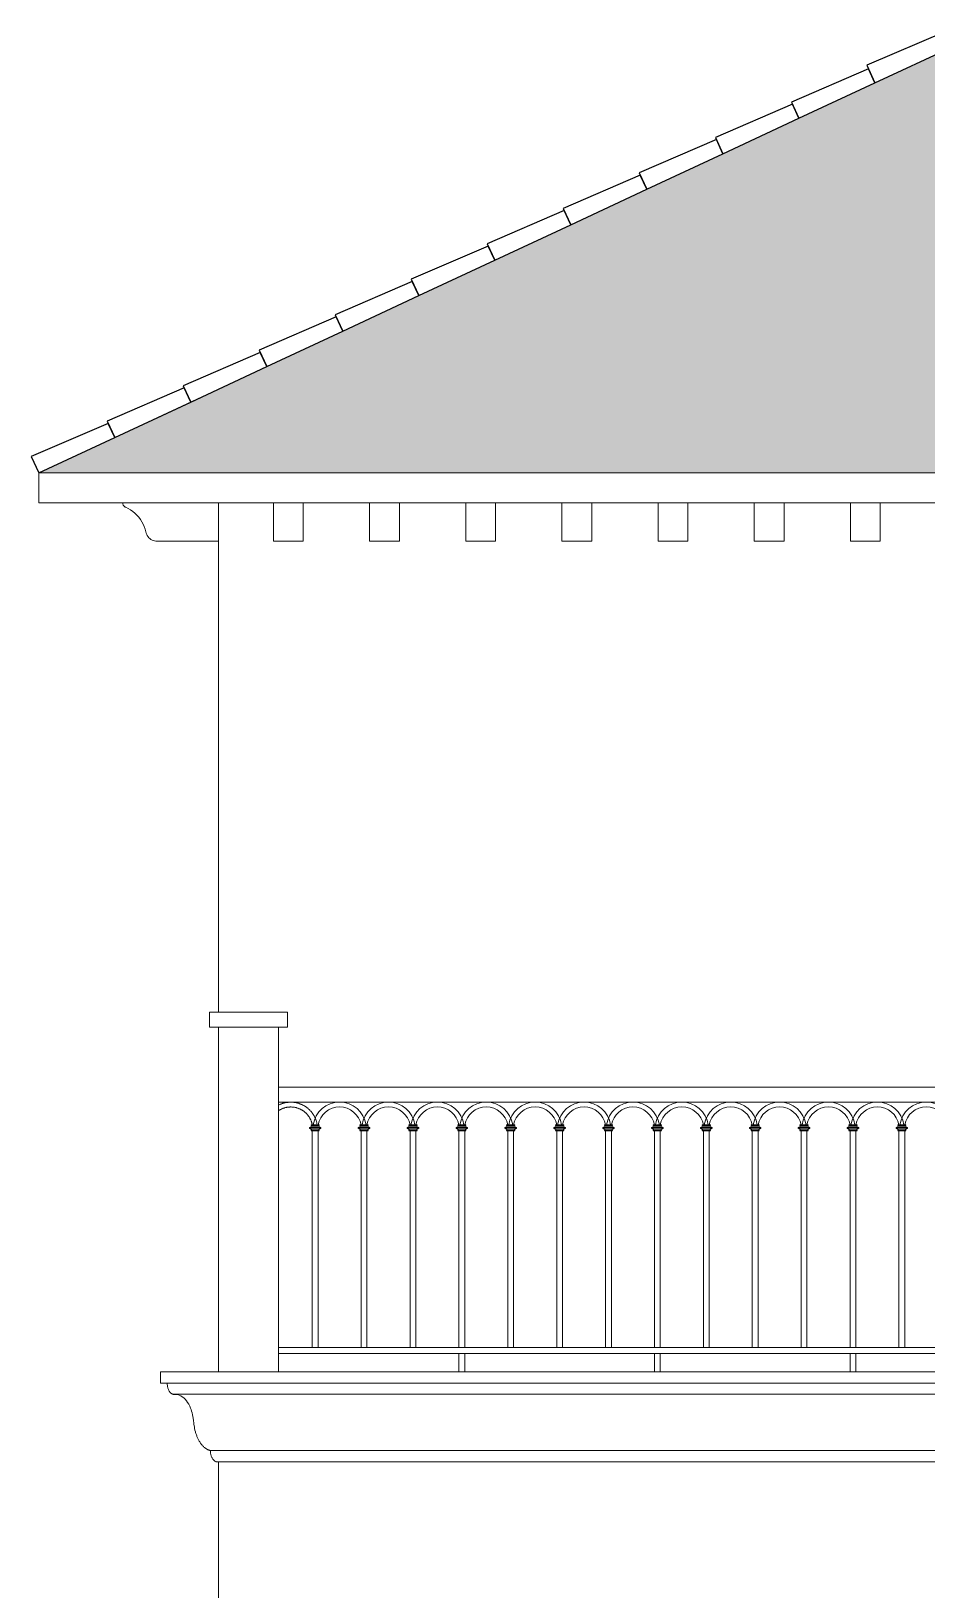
# Model space of a CAD drawing. Header units: millimetres. Extents: x 33748 to 451939, y -263262 to 62681.
# Drawn here: x 317214 to 320204, y -17374 to -12173 of the extents above; entities that cross this region are included whole.
import ezdxf
from ezdxf.xclip import XClip

# ---------------------------------------------------------------- set-up
doc = ezdxf.new("R2010")
doc.units = ezdxf.units.MM
doc.layers.add('-HATCH', color=8, linetype='Continuous', lineweight=5)
doc.layers.add('-LINE1', color=7, linetype='Continuous', lineweight=18)
doc.layers.add('-HATCH CONCRETE', color=54, linetype='Continuous')
doc.layers.add('13. NET HATCH', color=252, linetype='Continuous')

# ---------------------------------------------------------------- blocks, each defined once
blk = doc.blocks.new('lancan')
for p, q in [((-1.1, 988.8), (6547.2, 988.8)), ((-1.1, 938.8), (6547.2, 938.8)), ((161.6, 859), (153.4, 853.9)), ((153.4, 853.9), (153.4, 851.9)), ((163.2, 853.9), (153.4, 853.9)), ((153.4, 851.9), (161.6, 846.9)), ((163.2, 851.9), (153.4, 851.9)), ((159.2, 863), (159.2, 861)), ((159.2, 863), (163.2, 863)), ((159.2, 861), (161.6, 861)), ((159.2, 844.9), (159.2, 842.9)), ((159.2, 844.9), (161.6, 844.9)), ((159.2, 842.9), (163.2, 842.9)), ((161.6, 861), (161.6, 859)), ((161.6, 861), (163.2, 861)), ((161.6, 859), (184, 859)), ((161.6, 846.9), (161.6, 844.9)), ((161.6, 846.9), (184, 846.9)), ((161.6, 844.9), (163.2, 844.9)), ((163.2, 863), (182.4, 863)), ((182.4, 861), (163.2, 861)), ((163.2, 851.9), (163.2, 853.9)), ((163.2, 853.9), (182.4, 853.9)), ((163.2, 851.9), (182.4, 851.9)), ((182.4, 844.9), (163.2, 844.9)), ((163.2, 120), (163.2, 842.9)), ((163.2, 842.9), (182.4, 842.9)), ((182.4, 863), (186.4, 863)), ((182.4, 861), (184, 861)), ((182.4, 853.9), (182.4, 851.9)), ((182.4, 853.9), (192.2, 853.9)), ((182.4, 851.9), (192.2, 851.9)), ((182.4, 844.9), (184, 844.9)), ((182.4, 842.9), (182.4, 120)), ((182.4, 842.9), (186.4, 842.9)), ((184, 859), (184, 861)), ((184, 861), (186.4, 861)), ((192.2, 853.9), (184, 859)), ((184, 846.9), (192.2, 851.9)), ((184, 844.9), (184, 846.9)), ((184, 844.9), (186.4, 844.9)), ((186.4, 861), (186.4, 863)), ((186.4, 842.9), (186.4, 844.9)), ((192.2, 851.9), (192.2, 853.9)), ((324.8, 859), (316.6, 853.9)), ((316.6, 853.9), (316.6, 851.9)), ((326.4, 853.9), (316.6, 853.9)), ((316.6, 851.9), (324.8, 846.9)), ((326.4, 851.9), (316.6, 851.9)), ((322.4, 863), (322.4, 861)), ((322.4, 863), (326.4, 863)), ((322.4, 861), (324.8, 861)), ((322.4, 844.9), (322.4, 842.9)), ((322.4, 844.9), (324.8, 844.9)), ((322.4, 842.9), (326.4, 842.9)), ((324.8, 861), (324.8, 859)), ((324.8, 861), (326.4, 861)), ((324.8, 859), (347.2, 859)), ((324.8, 846.9), (324.8, 844.9)), ((324.8, 846.9), (347.2, 846.9)), ((324.8, 844.9), (326.4, 844.9)), ((326.4, 863), (345.6, 863)), ((345.6, 861), (326.4, 861)), ((326.4, 851.9), (326.4, 853.9)), ((326.4, 853.9), (345.6, 853.9)), ((326.4, 851.9), (345.6, 851.9)), ((345.6, 844.9), (326.4, 844.9)), ((326.4, 120), (326.4, 842.9)), ((326.4, 842.9), (345.6, 842.9)), ((345.6, 863), (349.6, 863)), ((345.6, 861), (347.2, 861)), ((345.6, 853.9), (345.6, 851.9)), ((345.6, 853.9), (355.4, 853.9)), ((345.6, 851.9), (355.4, 851.9)), ((345.6, 844.9), (347.2, 844.9)), ((345.6, 842.9), (345.6, 120)), ((345.6, 842.9), (349.6, 842.9)), ((347.2, 859), (347.2, 861)), ((347.2, 861), (349.6, 861)), ((355.4, 853.9), (347.2, 859)), ((347.2, 846.9), (355.4, 851.9)), ((347.2, 844.9), (347.2, 846.9)), ((347.2, 844.9), (349.6, 844.9)), ((349.6, 861), (349.6, 863)), ((349.6, 842.9), (349.6, 844.9)), ((355.4, 851.9), (355.4, 853.9)), ((488, 859), (479.8, 853.9)), ((479.8, 853.9), (479.8, 851.9)), ((489.6, 853.9), (479.8, 853.9)), ((479.8, 851.9), (488, 846.9)), ((489.6, 851.9), (479.8, 851.9)), ((485.6, 863), (485.6, 861)), ((485.6, 863), (489.6, 863)), ((485.6, 861), (488, 861)), ((485.6, 844.9), (485.6, 842.9)), ((485.6, 844.9), (488, 844.9)), ((485.6, 842.9), (489.6, 842.9)), ((488, 861), (488, 859)), ((488, 861), (489.6, 861)), ((488, 859), (510.4, 859)), ((488, 846.9), (488, 844.9)), ((488, 846.9), (510.4, 846.9)), ((488, 844.9), (489.6, 844.9)), ((489.6, 863), (508.8, 863)), ((508.8, 861), (489.6, 861)), ((489.6, 851.9), (489.6, 853.9)), ((489.6, 853.9), (508.8, 853.9)), ((489.6, 851.9), (508.8, 851.9)), ((508.8, 844.9), (489.6, 844.9)), ((489.6, 120), (489.6, 842.9)), ((489.6, 842.9), (508.8, 842.9)), ((508.8, 863), (512.8, 863)), ((508.8, 861), (510.4, 861)), ((508.8, 853.9), (508.8, 851.9)), ((508.8, 853.9), (518.6, 853.9)), ((508.8, 851.9), (518.6, 851.9)), ((508.8, 844.9), (510.4, 844.9)), ((508.8, 842.9), (508.8, 120)), ((508.8, 842.9), (512.8, 842.9)), ((510.4, 859), (510.4, 861)), ((510.4, 861), (512.8, 861)), ((518.6, 853.9), (510.4, 859)), ((510.4, 846.9), (518.6, 851.9)), ((510.4, 844.9), (510.4, 846.9)), ((510.4, 844.9), (512.8, 844.9)), ((512.8, 861), (512.8, 863)), ((512.8, 842.9), (512.8, 844.9)), ((518.6, 851.9), (518.6, 853.9)), ((651.2, 859), (643, 854)), ((643, 854), (643, 852)), ((652.8, 854), (643, 854)), ((643, 852), (651.2, 846.9)), ((652.8, 852), (643, 852)), ((648.8, 863), (648.8, 861)), ((648.8, 863), (652.8, 863)), ((648.8, 861), (651.2, 861)), ((648.8, 844.9), (648.8, 842.9)), ((648.8, 844.9), (651.2, 844.9)), ((648.8, 842.9), (652.8, 842.9)), ((651.2, 861), (651.2, 859)), ((651.2, 861), (652.8, 861)), ((651.2, 859), (673.6, 859)), ((651.2, 846.9), (651.2, 844.9)), ((651.2, 846.9), (673.6, 846.9)), ((651.2, 844.9), (652.8, 844.9)), ((652.8, 863), (672, 863)), ((672, 861), (652.8, 861)), ((652.8, 852), (652.8, 854)), ((652.8, 854), (672, 854)), ((652.8, 852), (672, 852)), ((672, 844.9), (652.8, 844.9)), ((652.8, 120), (652.8, 842.9)), ((652.8, 842.9), (672, 842.9)), ((672, 863), (676, 863)), ((672, 861), (673.6, 861)), ((672, 854), (672, 852)), ((672, 854), (681.8, 854)), ((672, 852), (681.8, 852)), ((672, 844.9), (673.6, 844.9)), ((672, 842.9), (672, 120)), ((672, 842.9), (676, 842.9)), ((673.6, 859), (673.6, 861)), ((673.6, 861), (676, 861)), ((681.8, 854), (673.6, 859)), ((673.6, 846.9), (681.8, 852)), ((673.6, 844.9), (673.6, 846.9)), ((673.6, 844.9), (676, 844.9)), ((676, 861), (676, 863)), ((676, 842.9), (676, 844.9)), ((681.8, 852), (681.8, 854)), ((814.4, 859), (806.2, 854)), ((806.2, 854), (806.2, 852)), ((816, 854), (806.2, 854)), ((806.2, 852), (814.4, 846.9)), ((816, 852), (806.2, 852)), ((812, 863), (812, 861)), ((812, 863), (816, 863)), ((812, 861), (814.4, 861)), ((812, 844.9), (812, 842.9)), ((812, 844.9), (814.4, 844.9)), ((812, 842.9), (816, 842.9)), ((814.4, 861), (814.4, 859)), ((814.4, 861), (816, 861)), ((814.4, 859), (836.8, 859)), ((814.4, 846.9), (814.4, 844.9)), ((814.4, 846.9), (836.8, 846.9)), ((814.4, 844.9), (816, 844.9)), ((816, 863), (835.2, 863)), ((835.2, 861), (816, 861)), ((816, 852), (816, 854)), ((816, 854), (835.2, 854)), ((816, 852), (835.2, 852)), ((835.2, 844.9), (816, 844.9)), ((816, 120), (816, 842.9)), ((816, 842.9), (835.2, 842.9)), ((835.2, 863), (839.2, 863)), ((835.2, 861), (836.8, 861)), ((835.2, 854), (835.2, 852)), ((835.2, 854), (845, 854)), ((835.2, 852), (845, 852)), ((835.2, 844.9), (836.8, 844.9)), ((835.2, 842.9), (835.2, 120)), ((835.2, 842.9), (839.2, 842.9)), ((836.8, 859), (836.8, 861)), ((836.8, 861), (839.2, 861)), ((845, 854), (836.8, 859)), ((836.8, 846.9), (845, 852)), ((836.8, 844.9), (836.8, 846.9)), ((836.8, 844.9), (839.2, 844.9)), ((839.2, 861), (839.2, 863)), ((839.2, 842.9), (839.2, 844.9)), ((845, 852), (845, 854)), ((977.6, 859), (969.4, 854)), ((969.4, 854), (969.4, 852)), ((979.2, 854), (969.4, 854)), ((969.4, 852), (977.6, 846.9)), ((979.2, 852), (969.4, 852)), ((975.2, 863), (975.2, 861)), ((975.2, 863), (979.2, 863)), ((975.2, 861), (977.6, 861)), ((975.2, 844.9), (975.2, 842.9)), ((975.2, 844.9), (977.6, 844.9)), ((975.2, 842.9), (979.2, 842.9)), ((977.6, 861), (977.6, 859)), ((977.6, 861), (979.2, 861)), ((977.6, 859), (1000, 859)), ((977.6, 846.9), (977.6, 844.9)), ((977.6, 846.9), (1000, 846.9)), ((977.6, 844.9), (979.2, 844.9)), ((979.2, 863), (998.4, 863)), ((998.4, 861), (979.2, 861)), ((979.2, 852), (979.2, 854)), ((979.2, 854), (998.4, 854)), ((979.2, 852), (998.4, 852)), ((998.4, 844.9), (979.2, 844.9)), ((979.2, 120), (979.2, 842.9)), ((979.2, 842.9), (998.4, 842.9)), ((998.4, 863), (1002.4, 863)), ((998.4, 861), (1000, 861)), ((998.4, 854), (998.4, 852)), ((998.4, 854), (1008.2, 854)), ((998.4, 852), (1008.2, 852)), ((998.4, 844.9), (1000, 844.9)), ((998.4, 842.9), (998.4, 120)), ((998.4, 842.9), (1002.4, 842.9)), ((1000, 859), (1000, 861)), ((1000, 861), (1002.4, 861)), ((1008.2, 854), (1000, 859)), ((1000, 846.9), (1008.2, 852)), ((1000, 844.9), (1000, 846.9)), ((1000, 844.9), (1002.4, 844.9)), ((1002.4, 861), (1002.4, 863)), ((1002.4, 842.9), (1002.4, 844.9)), ((1008.2, 852), (1008.2, 854)), ((1140.8, 859), (1132.6, 854)), ((1132.6, 854), (1132.6, 852)), ((1142.4, 854), (1132.6, 854)), ((1132.6, 852), (1140.8, 846.9)), ((1142.4, 852), (1132.6, 852)), ((1138.4, 863), (1138.4, 861)), ((1138.4, 863), (1142.4, 863)), ((1138.4, 861), (1140.8, 861)), ((1138.4, 844.9), (1138.4, 842.9)), ((1138.4, 844.9), (1140.8, 844.9)), ((1138.4, 842.9), (1142.4, 842.9)), ((1140.8, 861), (1140.8, 859)), ((1140.8, 861), (1142.4, 861)), ((1140.8, 859), (1163.2, 859)), ((1140.8, 846.9), (1140.8, 844.9)), ((1140.8, 846.9), (1163.2, 846.9)), ((1140.8, 844.9), (1142.4, 844.9)), ((1142.4, 863), (1161.6, 863)), ((1161.6, 861), (1142.4, 861)), ((1142.4, 852), (1142.4, 854)), ((1142.4, 854), (1161.6, 854)), ((1142.4, 852), (1161.6, 852)), ((1161.6, 844.9), (1142.4, 844.9)), ((1142.4, 120), (1142.4, 842.9)), ((1142.4, 842.9), (1161.6, 842.9)), ((1161.6, 863), (1165.6, 863)), ((1161.6, 861), (1163.2, 861)), ((1161.6, 854), (1161.6, 852)), ((1161.6, 854), (1171.4, 854)), ((1161.6, 852), (1171.4, 852)), ((1161.6, 844.9), (1163.2, 844.9)), ((1161.6, 842.9), (1161.6, 120)), ((1161.6, 842.9), (1165.6, 842.9)), ((1163.2, 859), (1163.2, 861)), ((1163.2, 861), (1165.6, 861)), ((1171.4, 854), (1163.2, 859)), ((1163.2, 846.9), (1171.4, 852)), ((1163.2, 844.9), (1163.2, 846.9)), ((1163.2, 844.9), (1165.6, 844.9)), ((1165.6, 861), (1165.6, 863)), ((1165.6, 842.9), (1165.6, 844.9)), ((1171.4, 852), (1171.4, 854)), ((1304, 859), (1295.8, 854)), ((1295.8, 854), (1295.8, 852)), ((1305.6, 854), (1295.8, 854)), ((1295.8, 852), (1304, 846.9)), ((1305.6, 852), (1295.8, 852)), ((1301.6, 863), (1301.6, 861)), ((1301.6, 863), (1305.6, 863)), ((1301.6, 861), (1304, 861)), ((1301.6, 844.9), (1301.6, 842.9)), ((1301.6, 844.9), (1304, 844.9)), ((1301.6, 842.9), (1305.6, 842.9)), ((1304, 861), (1304, 859)), ((1304, 861), (1305.6, 861)), ((1304, 859), (1326.4, 859)), ((1304, 846.9), (1304, 844.9)), ((1304, 846.9), (1326.4, 846.9)), ((1304, 844.9), (1305.6, 844.9)), ((1305.6, 863), (1324.8, 863)), ((1324.8, 861), (1305.6, 861)), ((1305.6, 852), (1305.6, 854)), ((1305.6, 854), (1324.8, 854)), ((1305.6, 852), (1324.8, 852)), ((1324.8, 844.9), (1305.6, 844.9)), ((1305.6, 120), (1305.6, 842.9)), ((1305.6, 842.9), (1324.8, 842.9)), ((1324.8, 863), (1328.8, 863)), ((1324.8, 861), (1326.4, 861)), ((1324.8, 854), (1324.8, 852)), ((1324.8, 854), (1334.6, 854)), ((1324.8, 852), (1334.6, 852)), ((1324.8, 844.9), (1326.4, 844.9)), ((1324.8, 842.9), (1324.8, 120)), ((1324.8, 842.9), (1328.8, 842.9)), ((1326.4, 859), (1326.4, 861)), ((1326.4, 861), (1328.8, 861)), ((1334.6, 854), (1326.4, 859)), ((1326.4, 846.9), (1334.6, 852)), ((1326.4, 844.9), (1326.4, 846.9)), ((1326.4, 844.9), (1328.8, 844.9)), ((1328.8, 861), (1328.8, 863)), ((1328.8, 842.9), (1328.8, 844.9)), ((1334.6, 852), (1334.6, 854)), ((1467.2, 859), (1459, 854)), ((1459, 854), (1459, 852)), ((1468.8, 854), (1459, 854)), ((1459, 852), (1467.2, 846.9)), ((1468.8, 852), (1459, 852)), ((1464.8, 863), (1464.8, 861)), ((1464.8, 863), (1468.8, 863)), ((1464.8, 861), (1467.2, 861)), ((1464.8, 844.9), (1464.8, 842.9)), ((1464.8, 844.9), (1467.2, 844.9)), ((1464.8, 842.9), (1468.8, 842.9)), ((1467.2, 861), (1467.2, 859)), ((1467.2, 861), (1468.8, 861)), ((1467.2, 859), (1489.6, 859)), ((1467.2, 846.9), (1467.2, 844.9)), ((1467.2, 846.9), (1489.6, 846.9)), ((1467.2, 844.9), (1468.8, 844.9)), ((1468.8, 863), (1488, 863)), ((1488, 861), (1468.8, 861)), ((1468.8, 852), (1468.8, 854)), ((1468.8, 854), (1488, 854)), ((1468.8, 852), (1488, 852)), ((1488, 844.9), (1468.8, 844.9)), ((1468.8, 120), (1468.8, 842.9)), ((1468.8, 842.9), (1488, 842.9)), ((1488, 863), (1492, 863)), ((1488, 861), (1489.6, 861)), ((1488, 854), (1488, 852)), ((1488, 854), (1497.8, 854)), ((1488, 852), (1497.8, 852)), ((1488, 844.9), (1489.6, 844.9)), ((1488, 842.9), (1488, 120)), ((1488, 842.9), (1492, 842.9)), ((1489.6, 859), (1489.6, 861)), ((1489.6, 861), (1492, 861)), ((1497.8, 854), (1489.6, 859)), ((1489.6, 846.9), (1497.8, 852)), ((1489.6, 844.9), (1489.6, 846.9)), ((1489.6, 844.9), (1492, 844.9)), ((1492, 861), (1492, 863)), ((1492, 842.9), (1492, 844.9)), ((1497.8, 852), (1497.8, 854)), ((1630.4, 859), (1622.2, 854)), ((1622.2, 854), (1622.2, 852)), ((1632, 854), (1622.2, 854)), ((1622.2, 852), (1630.4, 846.9)), ((1632, 852), (1622.2, 852)), ((1628, 863), (1628, 861)), ((1628, 863), (1632, 863)), ((1628, 861), (1630.4, 861)), ((1628, 844.9), (1628, 842.9)), ((1628, 844.9), (1630.4, 844.9)), ((1628, 842.9), (1632, 842.9)), ((1630.4, 861), (1630.4, 859)), ((1630.4, 861), (1632, 861)), ((1630.4, 859), (1652.8, 859)), ((1630.4, 846.9), (1630.4, 844.9)), ((1630.4, 846.9), (1652.8, 846.9)), ((1630.4, 844.9), (1632, 844.9)), ((1632, 863), (1651.2, 863)), ((1651.2, 861), (1632, 861)), ((1632, 852), (1632, 854)), ((1632, 854), (1651.2, 854)), ((1632, 852), (1651.2, 852)), ((1651.2, 844.9), (1632, 844.9)), ((1632, 120), (1632, 842.9)), ((1632, 842.9), (1651.2, 842.9)), ((1651.2, 863), (1655.2, 863)), ((1651.2, 861), (1652.8, 861)), ((1651.2, 854), (1651.2, 852)), ((1651.2, 854), (1661, 854)), ((1651.2, 852), (1661, 852)), ((1651.2, 844.9), (1652.8, 844.9)), ((1651.2, 842.9), (1651.2, 120)), ((1651.2, 842.9), (1655.2, 842.9)), ((1652.8, 859), (1652.8, 861)), ((1652.8, 861), (1655.2, 861)), ((1661, 854), (1652.8, 859)), ((1652.8, 846.9), (1661, 852)), ((1652.8, 844.9), (1652.8, 846.9)), ((1652.8, 844.9), (1655.2, 844.9)), ((1655.2, 861), (1655.2, 863)), ((1655.2, 842.9), (1655.2, 844.9)), ((1661, 852), (1661, 854)), ((1793.6, 859), (1785.4, 854)), ((1785.4, 854), (1785.4, 852)), ((1795.2, 854), (1785.4, 854)), ((1785.4, 852), (1793.6, 846.9)), ((1795.2, 852), (1785.4, 852)), ((1791.2, 863), (1791.2, 861)), ((1791.2, 863), (1795.2, 863)), ((1791.2, 861), (1793.6, 861)), ((1791.2, 844.9), (1791.2, 842.9)), ((1791.2, 844.9), (1793.6, 844.9)), ((1791.2, 842.9), (1795.2, 842.9)), ((1793.6, 861), (1793.6, 859)), ((1793.6, 861), (1795.2, 861)), ((1793.6, 859), (1816, 859)), ((1793.6, 846.9), (1793.6, 844.9)), ((1793.6, 846.9), (1816, 846.9)), ((1793.6, 844.9), (1795.2, 844.9)), ((1795.2, 863), (1814.4, 863)), ((1814.4, 861), (1795.2, 861)), ((1795.2, 852), (1795.2, 854)), ((1795.2, 854), (1814.4, 854)), ((1795.2, 852), (1814.4, 852)), ((1814.4, 844.9), (1795.2, 844.9)), ((1795.2, 120), (1795.2, 842.9)), ((1795.2, 842.9), (1814.4, 842.9)), ((1814.4, 863), (1818.4, 863)), ((1814.4, 861), (1816, 861)), ((1814.4, 854), (1814.4, 852)), ((1814.4, 854), (1824.2, 854)), ((1814.4, 852), (1824.2, 852)), ((1814.4, 844.9), (1816, 844.9)), ((1814.4, 842.9), (1814.4, 120)), ((1814.4, 842.9), (1818.4, 842.9)), ((1816, 859), (1816, 861)), ((1816, 861), (1818.4, 861)), ((1824.2, 854), (1816, 859)), ((1816, 846.9), (1824.2, 852)), ((1816, 844.9), (1816, 846.9)), ((1816, 844.9), (1818.4, 844.9)), ((1818.4, 861), (1818.4, 863)), ((1818.4, 842.9), (1818.4, 844.9)), ((1824.2, 852), (1824.2, 854)), ((1956.8, 859), (1948.5, 854)), ((1948.5, 854), (1948.5, 852)), ((1958.4, 854), (1948.5, 854)), ((1948.5, 852), (1956.8, 846.9)), ((1958.4, 852), (1948.5, 852)), ((1954.4, 863), (1954.4, 861)), ((1954.4, 863), (1958.4, 863)), ((1954.4, 861), (1956.8, 861)), ((1954.4, 844.9), (1954.4, 842.9)), ((1954.4, 844.9), (1956.8, 844.9)), ((1954.4, 842.9), (1958.4, 842.9)), ((1956.8, 861), (1956.8, 859)), ((1956.8, 861), (1958.4, 861)), ((1956.8, 859), (1979.2, 859)), ((1956.8, 846.9), (1956.8, 844.9)), ((1956.8, 846.9), (1979.2, 846.9)), ((1956.8, 844.9), (1958.4, 844.9)), ((1958.4, 863), (1977.6, 863)), ((1977.6, 861), (1958.4, 861)), ((1958.4, 852), (1958.4, 854)), ((1958.4, 854), (1977.6, 854)), ((1958.4, 852), (1977.6, 852)), ((1977.6, 844.9), (1958.4, 844.9)), ((1958.4, 120), (1958.4, 842.9)), ((1958.4, 842.9), (1977.6, 842.9)), ((1977.6, 863), (1981.6, 863)), ((1977.6, 861), (1979.2, 861)), ((1977.6, 854), (1977.6, 852)), ((1977.6, 854), (1987.4, 854)), ((1977.6, 852), (1987.4, 852)), ((1977.6, 844.9), (1979.2, 844.9)), ((1977.6, 842.9), (1977.6, 120)), ((1977.6, 842.9), (1981.6, 842.9)), ((1979.2, 859), (1979.2, 861)), ((1979.2, 861), (1981.6, 861)), ((1987.4, 854), (1979.2, 859)), ((1979.2, 846.9), (1987.4, 852)), ((1979.2, 844.9), (1979.2, 846.9)), ((1979.2, 844.9), (1981.6, 844.9)), ((1981.6, 861), (1981.6, 863)), ((1981.6, 842.9), (1981.6, 844.9)), ((1987.4, 852), (1987.4, 854)), ((2120, 859), (2111.7, 854)), ((2111.7, 854), (2111.7, 852)), ((2121.6, 854), (2111.7, 854)), ((2111.7, 852), (2120, 846.9)), ((2121.6, 852), (2111.7, 852)), ((2117.6, 863), (2117.6, 861)), ((2117.6, 863), (2121.6, 863)), ((2117.6, 861), (2120, 861)), ((2117.6, 844.9), (2117.6, 842.9)), ((2117.6, 844.9), (2120, 844.9)), ((2117.6, 842.9), (2121.6, 842.9)), ((2120, 861), (2120, 859)), ((2120, 861), (2121.6, 861)), ((2120, 859), (2142.4, 859)), ((2120, 846.9), (2120, 844.9)), ((2120, 846.9), (2142.4, 846.9)), ((2120, 844.9), (2121.6, 844.9)), ((2121.6, 863), (2140.8, 863)), ((2140.8, 861), (2121.6, 861)), ((2121.6, 852), (2121.6, 854)), ((2121.6, 854), (2140.8, 854)), ((2121.6, 852), (2140.8, 852)), ((2140.8, 844.9), (2121.6, 844.9)), ((2121.6, 120), (2121.6, 842.9)), ((2121.6, 842.9), (2140.8, 842.9)), ((2140.8, 863), (2144.8, 863)), ((2140.8, 861), (2142.4, 861)), ((2140.8, 854), (2140.8, 852)), ((2140.8, 854), (2150.6, 854)), ((2140.8, 852), (2150.6, 852)), ((2140.8, 844.9), (2142.4, 844.9)), ((2140.8, 842.9), (2140.8, 120)), ((2140.8, 842.9), (2144.8, 842.9)), ((2142.4, 859), (2142.4, 861)), ((2142.4, 861), (2144.8, 861)), ((2150.6, 854), (2142.4, 859)), ((2142.4, 846.9), (2150.6, 852)), ((2142.4, 844.9), (2142.4, 846.9)), ((2142.4, 844.9), (2144.8, 844.9)), ((2144.8, 861), (2144.8, 863)), ((2144.8, 842.9), (2144.8, 844.9)), ((2150.6, 852), (2150.6, 854)), ((-1.1, 120), (6547.2, 120)), ((-1.1, 100), (6547.2, 100))]:
    blk.add_line(p, q)
for points in [[(672, 100), (652.8, 100), (652.8, 0), (672, 0)], [(1324.8, 100), (1305.6, 100), (1305.6, 0), (1324.8, 0)], [(1977.6, 100), (1958.4, 100), (1958.4, 0), (1977.6, 0)]]:
    blk.add_lwpolyline(points, close=True)
for centre, radius, start, end in [((91.2, 849.7), 89.2, 8.5304, 171.4696), ((254.4, 849.7), 89.2, 8.5304, 171.4696), ((417.6, 849.7), 89.2, 8.5304, 171.4696), ((580.8, 849.7), 89.2, 8.5304, 171.4696), ((744, 849.7), 89.2, 8.5304, 171.4696), ((907.2, 849.7), 89.2, 8.5304, 171.4696), ((1070.4, 849.7), 89.2, 8.5304, 171.4696), ((1233.6, 849.7), 89.2, 8.5304, 171.4696), ((1396.8, 849.8), 89.2, 8.5304, 171.4696), ((1560, 849.8), 89.2, 8.5304, 171.4696), ((1723.2, 849.8), 89.2, 8.5304, 171.4696), ((1886.4, 849.8), 89.2, 8.5304, 171.4696), ((2049.6, 849.8), 89.2, 8.5304, 171.4696), ((2212.8, 849.8), 89.2, 8.5304, 171.4696), ((91.2, 849.7), 73.2, 10.4137, 169.5863), ((254.4, 849.7), 73.2, 10.4137, 169.5863), ((417.6, 849.7), 73.2, 10.4137, 169.5863), ((580.8, 849.7), 73.2, 10.4137, 169.5863), ((744, 849.7), 73.2, 10.4137, 169.5863), ((907.2, 849.7), 73.2, 10.4137, 169.5863), ((1070.4, 849.7), 73.2, 10.4137, 169.5863), ((1233.6, 849.7), 73.2, 10.4137, 169.5863), ((1396.8, 849.8), 73.2, 10.4137, 169.5863), ((1560, 849.8), 73.2, 10.4137, 169.5863), ((1723.2, 849.8), 73.2, 10.4137, 169.5863), ((1886.4, 849.8), 73.2, 10.4137, 169.5863), ((2049.6, 849.8), 73.2, 10.4137, 169.5863), ((2212.8, 849.8), 73.2, 10.4137, 169.5863)]:
    blk.add_arc(centre, radius, start, end)

msp = doc.modelspace()

# ---------------------------------------------------------------- hatches: boundary and pattern name
at = {"layer": '13. NET HATCH'}
h = msp.add_hatch(dxfattribs=at)
h.set_pattern_fill('N-ONG-01', color=256, scale=200)
h.set_pattern_definition([(274.9697, (290364.163, 39221.002), (-199.9982614, 2400.0002103), [184.6944, -4432.6642]), (180, (290380.16, 39037), (-200, -200), [16, -184]), (0, (290180.16, 39021), (200, 200), [56, -144]), (90, (290236.16, 39021), (-200, 200), [20, -180]), (270, (290364.16, 39041), (200, -200), [20, -180]), (0, (290364.16, 39021), (200, 200), [16, -184]), (0, (290180.16, 39037), (200, 200), [40, -160]), (85.0303, (290220.163, 39037.002), (199.9982614, 2400.0002103), [184.6944, -4432.6642]), (52.6961, (290220.163, 39047.002), (-2599.997178, -3400.0021483), [52.8016, -5227.35]), (18.4349, (290252.16, 39089), (400.000087, 199.99968), [50.5964, -581.859]), (341.5651, (290300.16, 39105), (-400.000087, 199.99968), [50.5964, -581.859]), (307.3039, (290348.163, 39089.002), (2599.997178, -3400.0021483), [52.8016, -5227.35]), (20.2249, (290262.163, 39075.002), (-2199.9994529, -800.0016671), [40.497, -4009.1944]), (339.7751, (290300.163, 39089.002), (2199.9994529, -800.0016671), [40.497, -4009.1944]), (307.4054, (290338.163, 39075.002), (2000.0019905, -2599.998493), [42.8018, -4237.385]), (52.5946, (290236.163, 39041.002), (-2000.0019905, -2599.998493), [42.8018, -4237.385])])
h.paths.add_polyline_path([(325445.6, -12224.5), (320288.9, -12224.6), (317239, -13646.8), (322539.4, -13646.8), (322514, -13592.4)])
h.paths.add_polyline_path([(328639, -13646.8), (325589.2, -12224.6), (322539.4, -13646.8)])

# ---------------------------------------------------------------- linework, layer by layer
at = {"layer": '-HATCH'}
for p, q in [((323139.4, -16684.1), (317645.9, -16684.1)), ((323139.4, -16721.6), (317688.2, -16721.6)), ((323139.4, -16909.3), (317812.1, -16909.3))]:
    msp.add_line(p, q, dxfattribs=at)
msp.add_lwpolyline([(317839, -15446.8), (317839, -13874.8)], dxfattribs=at)
at = {"layer": '-HATCH CONCRETE'}
msp.add_lwpolyline([(320269.2, -12172.6), (320002.9, -12285.9), (320030.5, -12345.1), (320288.9, -12224.6)], dxfattribs=at)
for points in [[(320030.5, -12345.1), (320008.5, -12298), (319751.3, -12409.1), (319776.7, -12463.4)], [(319776.7, -12463.4), (319754.7, -12416.3), (319497.6, -12527.4), (319522.9, -12581.8)], [(319522.9, -12581.8), (319501, -12534.6), (319243.8, -12645.7), (319269.2, -12700.1)], [(319269.2, -12700.1), (319247.2, -12653), (318990, -12764), (319015.4, -12818.4)], [(319015.4, -12818.4), (318993.4, -12771.3), (318736.3, -12882.4), (318761.6, -12936.8)], [(318761.6, -12936.8), (318739.7, -12889.6), (318482.5, -13000.7), (318507.9, -13055.1)], [(318507.9, -13055.1), (318485.9, -13008), (318228.7, -13119), (318254.1, -13173.4)], [(318254.1, -13173.4), (318232.1, -13126.3), (317975, -13237.4), (318000.3, -13291.8)], [(318000.3, -13291.8), (317978.4, -13244.6), (317721.2, -13355.7), (317746.6, -13410.1)], [(317746.6, -13410.1), (317724.6, -13363), (317467.4, -13474), (317492.8, -13528.4)], [(317492.8, -13528.4), (317470.8, -13481.3), (317213.7, -13592.4), (317239, -13646.8)]]:
    msp.add_lwpolyline(points, close=True, dxfattribs=at)
at = {"layer": '-LINE1'}
msp.add_line((320288.9, -12224.6), (317239, -13646.8), dxfattribs=at)
at = {"layer": '-LINE1', "lineweight": 20}
for p, q in [((317239, -13746.8), (317239, -13646.8)), ((317239, -13646.8), (328639, -13646.8)), ((328639, -13746.8), (317239, -13746.8)), ((317839, -24292.9), (317839, -16946.7))]:
    msp.add_line(p, q, dxfattribs=at)
at = {"layer": '-LINE1', "color": 0, "lineweight": 20}
for p, q in [((323139.4, -16646.8), (317645.9, -16646.8)), ((317645.9, -16646.8), (317645.9, -16684.3)), ((317645.9, -16684.3), (317668, -16684.3)), ((317668, -16684.3), (317668.1, -16686.7)), ((317668.1, -16686.7), (317668.2, -16689.2)), ((317668.2, -16689.2), (317668.4, -16691.6)), ((317668.4, -16691.6), (317668.8, -16694)), ((317668.8, -16694), (317669.2, -16696.3)), ((317669.2, -16696.3), (317669.7, -16698.6)), ((317669.7, -16698.6), (317670.3, -16700.8)), ((317670.3, -16700.8), (317671, -16703)), ((317671, -16703), (317671.7, -16705.1)), ((317671.7, -16705.1), (317672.6, -16707.1)), ((317672.6, -16707.1), (317673.5, -16709)), ((317673.5, -16709), (317674.5, -16710.8)), ((317674.5, -16710.8), (317675.6, -16712.5)), ((317675.6, -16712.5), (317676.7, -16714)), ((317676.7, -16714), (317677.9, -16715.4)), ((317677.9, -16715.4), (317679.1, -16716.7)), ((317679.1, -16716.7), (317680.4, -16717.9)), ((317680.4, -16717.9), (317681.7, -16718.9)), ((317681.7, -16718.9), (317683.1, -16719.8)), ((317683.1, -16719.8), (317684.4, -16720.5)), ((317684.4, -16720.5), (317685.9, -16721)), ((317685.9, -16721), (317687.3, -16721.4)), ((317687.3, -16721.4), (317688.7, -16721.7)), ((317688.7, -16721.7), (317690.2, -16721.8)), ((317690.2, -16721.8), (317702, -16721.8)), ((317702, -16721.8), (317708.2, -16723.9)), ((317708.2, -16723.9), (317713.2, -16726.3)), ((317713.2, -16726.3), (317718.1, -16729.5)), ((317718.1, -16729.5), (317722.9, -16733.3)), ((317722.9, -16733.3), (317727.5, -16737.8)), ((317727.5, -16737.8), (317731.8, -16742.9)), ((317731.8, -16742.9), (317735.8, -16748.6)), ((317735.8, -16748.6), (317739.6, -16754.8)), ((317739.6, -16754.8), (317743.1, -16761.5)), ((317743.1, -16761.5), (317745.7, -16767.5)), ((317745.7, -16767.5), (317747.6, -16772.5)), ((317747.6, -16772.5), (317749.4, -16777.6)), ((317749.4, -16777.6), (317751.1, -16783.1)), ((317751.1, -16783.1), (317752.7, -16789.7)), ((317752.7, -16789.7), (317753.9, -16795.3)), ((317753.9, -16795.3), (317754.9, -16801)), ((317754.9, -16801), (317756.1, -16809.2)), ((317756.1, -16809.2), (317756.9, -16818.4)), ((317756.9, -16818.4), (317757.2, -16821.4)), ((317757.2, -16821.4), (317758, -16827.2)), ((317758, -16827.2), (317758.4, -16830.1)), ((317758.4, -16830.1), (317759.4, -16835.7)), ((317759.4, -16835.7), (317760.6, -16841.3)), ((317760.6, -16841.3), (317762, -16846.8)), ((317762, -16846.8), (317762.7, -16849.5)), ((317762.7, -16849.5), (317763.5, -16852.1)), ((317763.5, -16852.1), (317764.4, -16854.7)), ((317764.4, -16854.7), (317765.3, -16857.3)), ((317765.3, -16857.3), (317766.2, -16859.8)), ((317766.2, -16859.8), (317767.2, -16862.3)), ((317767.2, -16862.3), (317768.2, -16864.7)), ((317768.2, -16864.7), (317769.2, -16867.1)), ((317769.2, -16867.1), (317770.3, -16869.5)), ((317770.3, -16869.5), (317771.4, -16871.7)), ((317771.4, -16871.7), (317772.5, -16874)), ((317772.5, -16874), (317773.7, -16876.2)), ((317773.7, -16876.2), (317775, -16878.3)), ((317775, -16878.3), (317776.2, -16880.4)), ((317776.2, -16880.4), (317777.5, -16882.4)), ((317777.5, -16882.4), (317778.8, -16884.3)), ((317778.8, -16884.3), (317780.2, -16886.2)), ((317780.2, -16886.2), (317781.6, -16888)), ((317781.6, -16888), (317783, -16889.8)), ((317783, -16889.8), (317784.4, -16891.5)), ((317784.4, -16891.5), (317785.9, -16893.1)), ((317785.9, -16893.1), (317787.4, -16894.7)), ((317787.4, -16894.7), (317788.9, -16896.2)), ((317788.9, -16896.2), (317790.4, -16897.6)), ((317790.4, -16897.6), (317792, -16899)), ((317792, -16899), (317793.6, -16900.2)), ((317793.6, -16900.2), (317795.2, -16901.4)), ((317795.2, -16901.4), (317796.8, -16902.6)), ((317796.8, -16902.6), (317798.5, -16903.6)), ((317798.5, -16903.6), (317800.1, -16904.6)), ((317800.1, -16904.6), (317801.8, -16905.5)), ((317801.8, -16905.5), (317803.5, -16906.3)), ((317803.5, -16906.3), (317805.2, -16907.1)), ((317805.2, -16907.1), (317806.9, -16907.7)), ((317806.9, -16907.7), (317808.6, -16908.3)), ((317808.6, -16908.3), (317810.3, -16908.8)), ((317810.3, -16908.8), (317812.1, -16909.3)), ((317812.1, -16909.3), (317812.1, -16911.7)), ((317812.1, -16911.7), (317812.3, -16914.2)), ((317812.3, -16914.2), (317812.5, -16916.6)), ((317812.5, -16916.6), (317812.8, -16919)), ((317812.8, -16919), (317813.2, -16921.3)), ((317813.2, -16921.3), (317813.7, -16923.6)), ((317813.7, -16923.6), (317814.3, -16925.8)), ((317814.3, -16925.8), (317815, -16928)), ((317815, -16928), (317815.8, -16930.1)), ((317815.8, -16930.1), (317816.6, -16932.1)), ((317816.6, -16932.1), (317817.6, -16934)), ((317817.6, -16934), (317818.6, -16935.8)), ((317818.6, -16935.8), (317819.6, -16937.5)), ((317819.6, -16937.5), (317820.7, -16939)), ((317820.7, -16939), (317821.9, -16940.4)), ((317821.9, -16940.4), (317823.1, -16941.7)), ((317823.1, -16941.7), (317824.4, -16942.9)), ((317824.4, -16942.9), (317825.7, -16943.9)), ((317825.7, -16943.9), (317827.1, -16944.8)), ((317827.1, -16944.8), (317828.5, -16945.5)), ((317828.5, -16945.5), (317829.9, -16946)), ((317829.9, -16946), (317831.3, -16946.4)), ((317831.3, -16946.4), (317832.8, -16946.7)), ((317832.8, -16946.7), (317845.3, -16946.7)), ((317845.3, -16946.7), (322455.3, -16946.7))]:
    msp.add_line(p, q, dxfattribs=at)
at = {"layer": '-LINE1'}
for points in [[(317625.8, -13873.8), (317621.5, -13872.5), (317617.5, -13870.8), (317613.6, -13868.6), (317610, -13866), (317606.7, -13863), (317603.8, -13859.7), (317601.3, -13856), (317599.3, -13852.1), (317597.6, -13848), (317596.5, -13843.7), (317594.3, -13834.8), (317591.4, -13826.1), (317587.7, -13817.6), (317583.5, -13809.5), (317578.5, -13801.7), (317573, -13794.3), (317566.9, -13787.5), (317560.3, -13781.1), (317553.1, -13775.3), (317545.6, -13770), (317537.6, -13765.4), (317529.3, -13761.4), (317527.9, -13760.8), (317526.5, -13760), (317525.3, -13759), (317524.1, -13758), (317523, -13756.8), (317522.1, -13755.6), (317521.2, -13754.2), (317520.5, -13752.8), (317519.9, -13751.4), (317519.5, -13749.9), (317519.2, -13748.3), (317519, -13746.8), (317839, -13746.8), (317839, -13874.8), (317838, -13874.8), (317634.6, -13874.8), (317630.1, -13874.5)], [(318022.1, -13874.8), (318022.1, -13746.8), (318122.1, -13746.8), (318122.1, -13874.8)], [(318343.1, -13874.8), (318343.1, -13746.8), (318443.1, -13746.8), (318443.1, -13874.8)], [(318664.2, -13874.8), (318664.2, -13746.8), (318764.2, -13746.8), (318764.2, -13874.8)], [(318985.2, -13874.8), (318985.2, -13746.8), (319085.2, -13746.8), (319085.2, -13874.8)], [(319306.2, -13874.8), (319306.2, -13746.8), (319406.2, -13746.8), (319406.2, -13874.8)], [(319627.3, -13874.8), (319627.3, -13746.8), (319727.3, -13746.8), (319727.3, -13874.8)], [(319948.3, -13874.8), (319948.3, -13746.8), (320048.3, -13746.8), (320048.3, -13874.8)], [(317809, -15496.8), (318069, -15496.8), (318069, -15446.8), (317809, -15446.8)], [(317839, -15496.8), (318039, -15496.8), (318039, -16646.8), (317839, -16646.8)]]:
    msp.add_lwpolyline(points, close=True, dxfattribs=at)

# ---------------------------------------------------------------- block references
at = {"layer": '-HATCH'}
ref = msp.add_blockref('lancan', (317989, -16685.6), dxfattribs=at)
XClip(ref).set_block_clipping_path([(50.0000000001, 38.8015484664), (5150.3257728562, 988.8015484687)])

doc.saveas('drawing.dxf')
